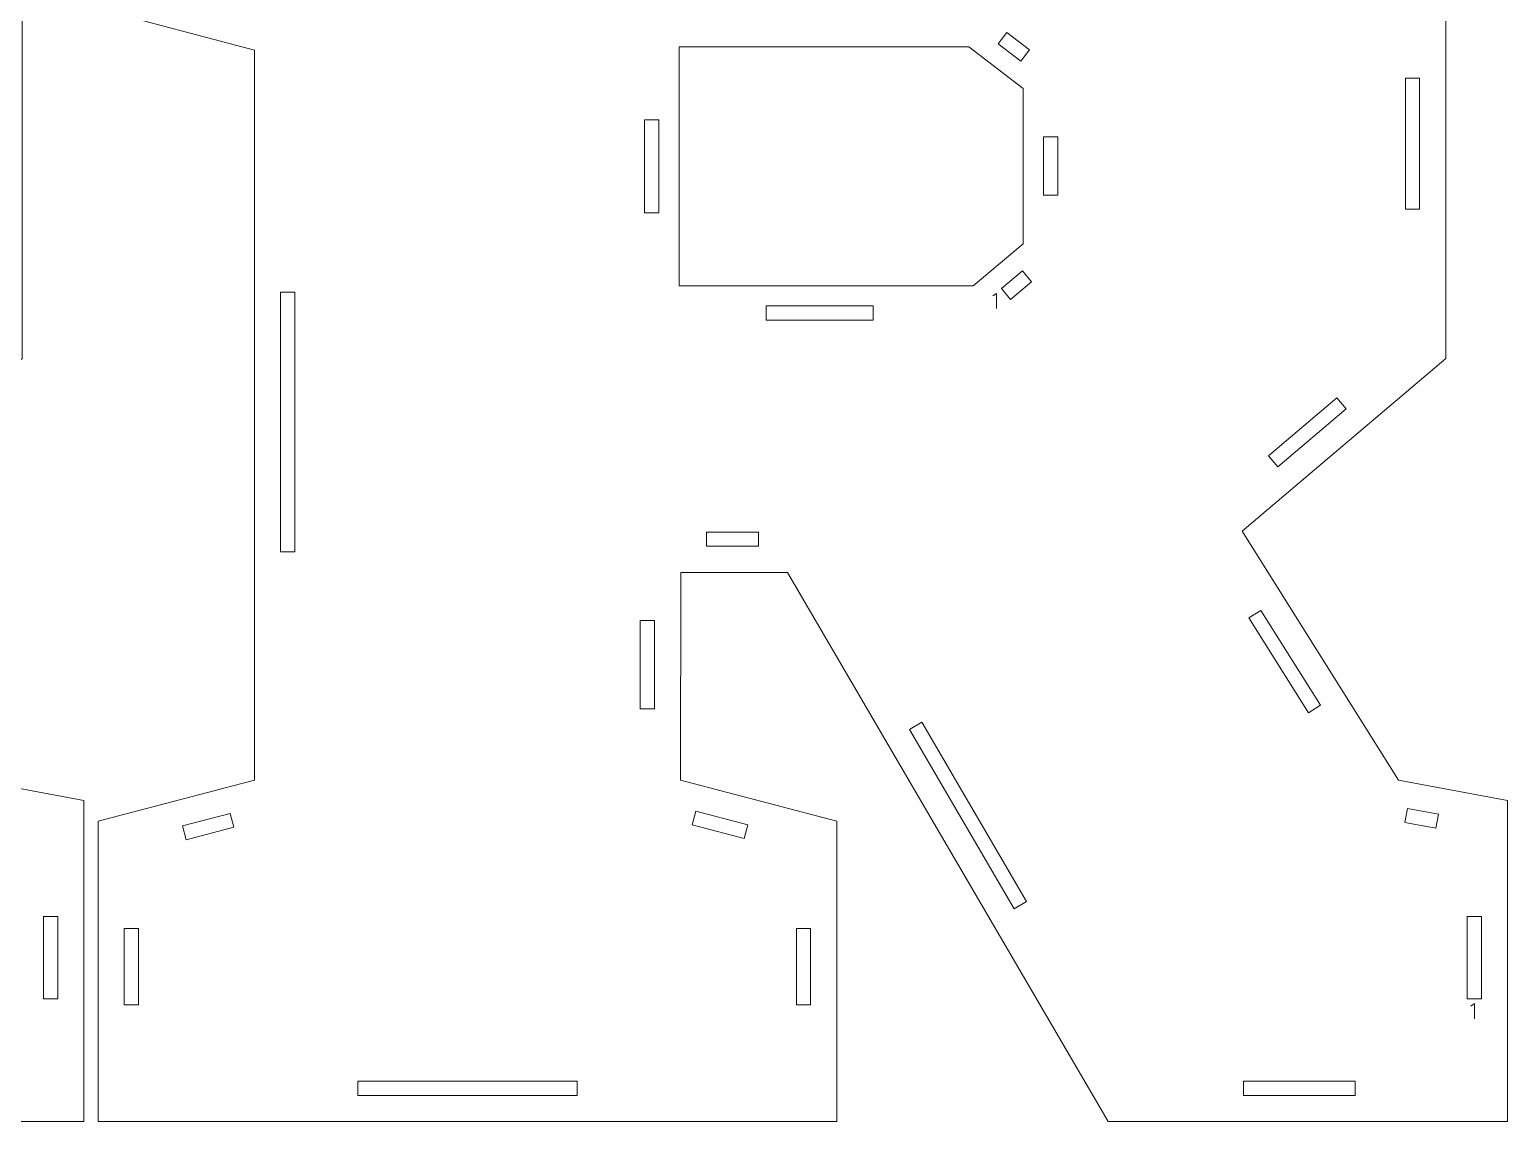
# Model space of a CAD drawing. Header units: centimetres. Extents: x -249 to 275, y -506 to 461.
# Drawn here: x 96.38 to 127.43, y 31.36 to 54.31 of the extents above; entities that cross this region are included whole.
import ezdxf

# ---------------------------------------------------------------- set-up
doc = ezdxf.new("R2010")
doc.units = ezdxf.units.CM
doc.header["$MEASUREMENT"] = 0
doc.layers.add('Capa 1', color=7, linetype='Continuous')

msp = doc.modelspace()

# ---------------------------------------------------------------- hatches: boundary and pattern name
at = {"layer": 'Capa 1', "true_color": 0x3e4095}
h = msp.add_hatch(color=175, dxfattribs=at)
edge = h.paths.add_edge_path()
edge.add_spline(control_points=[(116.69405, 48.76505), (116.69405, 48.76505), (116.61792, 48.71231), (116.61792, 48.71231), (116.61792, 48.71231), (116.69405, 48.76505), (116.69405, 48.76505), (116.69405, 48.76505), (116.69405, 48.44815), (116.69405, 48.44815), (116.69405, 48.44815), (116.69405, 48.76505), (116.69405, 48.76505)], knot_values=[0, 0, 0, 0, 0.25, 0.25, 0.25, 0.5, 0.5, 0.5, 0.75, 0.75, 0.75, 1, 1, 1, 1], degree=3, periodic=1)
h = msp.add_hatch(color=175, dxfattribs=at)
edge = h.paths.add_edge_path()
edge.add_spline(control_points=[(126.73538, 33.83733), (126.73538, 33.83733), (126.65925, 33.78459), (126.65925, 33.78459), (126.65925, 33.78459), (126.73538, 33.83733), (126.73538, 33.83733), (126.73538, 33.83733), (126.73538, 33.52043), (126.73538, 33.52043), (126.73538, 33.52043), (126.73538, 33.83733), (126.73538, 33.83733)], knot_values=[0, 0, 0, 0, 0.25, 0.25, 0.25, 0.5, 0.5, 0.5, 0.75, 0.75, 0.75, 1, 1, 1, 1], degree=3, periodic=1)

# ---------------------------------------------------------------- linework, layer by layer
at = {"layer": 'Capa 1', "color": 240, "lineweight": 9}
for points, knots in [([(97.51886, 31.36025), (97.51886, 31.36025), (89.13271, 31.36025), (89.13271, 31.36025), (89.13271, 31.36025), (82.38921, 42.90201), (82.38921, 42.90201), (82.38921, 42.90201), (80.14783, 42.90201), (80.14783, 42.90201), (80.14783, 42.90201), (80.14138, 38.53602), (80.14138, 38.53602), (80.14138, 38.53602), (83.42667, 37.67147), (83.42667, 37.67147), (83.42667, 37.67147), (83.42667, 31.36025), (83.42667, 31.36025), (83.42667, 31.36025), (67.90797, 31.36025), (67.90797, 31.36025), (67.90797, 31.36025), (67.90797, 37.67147), (67.90797, 37.67147), (67.90797, 37.67147), (71.19327, 38.53602), (71.19327, 38.53602), (71.19327, 38.53602), (71.19327, 53.88181), (71.19327, 53.88181), (71.19327, 53.88181), (67.90797, 54.74637), (67.90797, 54.74637), (67.90797, 54.74637), (67.90797, 61.36019), (67.90797, 61.36019), (67.90797, 61.36019), (90.38631, 61.36019), (90.38631, 61.36019), (90.38631, 61.36019), (96.22204, 56.43224), (96.22204, 56.43224), (96.22204, 56.43224), (96.22204, 47.39768), (96.22204, 47.39768), (96.22204, 47.39768), (91.94251, 43.76656), (91.94251, 43.76656), (91.94251, 43.76656), (95.2278, 38.53602), (95.2278, 38.53602), (95.2278, 38.53602), (97.51886, 38.10375), (97.51886, 38.10375), (97.51886, 38.10375), (97.51886, 31.36025), (97.51886, 31.36025)], [0, 0, 0, 0, 0.05263158, 0.05263158, 0.05263158, 0.10526316, 0.10526316, 0.10526316, 0.15789474, 0.15789474, 0.15789474, 0.21052632, 0.21052632, 0.21052632, 0.26315789, 0.26315789, 0.26315789, 0.31578947, 0.31578947, 0.31578947, 0.36842105, 0.36842105, 0.36842105, 0.42105263, 0.42105263, 0.42105263, 0.47368421, 0.47368421, 0.47368421, 0.52631579, 0.52631579, 0.52631579, 0.57894737, 0.57894737, 0.57894737, 0.63157895, 0.63157895, 0.63157895, 0.68421053, 0.68421053, 0.68421053, 0.73684211, 0.73684211, 0.73684211, 0.78947368, 0.78947368, 0.78947368, 0.84210526, 0.84210526, 0.84210526, 0.89473684, 0.89473684, 0.89473684, 0.94736842, 0.94736842, 0.94736842, 1, 1, 1, 1]), ([(127.42975, 31.36025), (127.42975, 31.36025), (119.0436, 31.36025), (119.0436, 31.36025), (119.0436, 31.36025), (112.3001, 42.90201), (112.3001, 42.90201), (112.3001, 42.90201), (110.05872, 42.90201), (110.05872, 42.90201), (110.05872, 42.90201), (110.05227, 38.53602), (110.05227, 38.53602), (110.05227, 38.53602), (113.33756, 37.67147), (113.33756, 37.67147), (113.33756, 37.67147), (113.33756, 31.36025), (113.33756, 31.36025), (113.33756, 31.36025), (97.81886, 31.36025), (97.81886, 31.36025), (97.81886, 31.36025), (97.81886, 37.67147), (97.81886, 37.67147), (97.81886, 37.67147), (101.10416, 38.53602), (101.10416, 38.53602), (101.10416, 38.53602), (101.10416, 53.88181), (101.10416, 53.88181), (101.10416, 53.88181), (97.81886, 54.74637), (97.81886, 54.74637), (97.81886, 54.74637), (97.81886, 61.36019), (97.81886, 61.36019), (97.81886, 61.36019), (120.2972, 61.36019), (120.2972, 61.36019), (120.2972, 61.36019), (126.13293, 56.43224), (126.13293, 56.43224), (126.13293, 56.43224), (126.13293, 47.39768), (126.13293, 47.39768), (126.13293, 47.39768), (121.8534, 43.76656), (121.8534, 43.76656), (121.8534, 43.76656), (125.13869, 38.53602), (125.13869, 38.53602), (125.13869, 38.53602), (127.42975, 38.10375), (127.42975, 38.10375), (127.42975, 38.10375), (127.42975, 31.36025), (127.42975, 31.36025)], [0, 0, 0, 0, 0.05263158, 0.05263158, 0.05263158, 0.10526316, 0.10526316, 0.10526316, 0.15789474, 0.15789474, 0.15789474, 0.21052632, 0.21052632, 0.21052632, 0.26315789, 0.26315789, 0.26315789, 0.31578947, 0.31578947, 0.31578947, 0.36842105, 0.36842105, 0.36842105, 0.42105263, 0.42105263, 0.42105263, 0.47368421, 0.47368421, 0.47368421, 0.52631579, 0.52631579, 0.52631579, 0.57894737, 0.57894737, 0.57894737, 0.63157895, 0.63157895, 0.63157895, 0.68421053, 0.68421053, 0.68421053, 0.73684211, 0.73684211, 0.73684211, 0.78947368, 0.78947368, 0.78947368, 0.84210526, 0.84210526, 0.84210526, 0.89473684, 0.89473684, 0.89473684, 0.94736842, 0.94736842, 0.94736842, 1, 1, 1, 1]), ([(116.73163, 54.01194), (116.73163, 54.01194), (117.20558, 53.64736), (117.20558, 53.64736), (117.20558, 53.64736), (117.38849, 53.88515), (117.38849, 53.88515), (117.38849, 53.88515), (116.91455, 54.24972), (116.91455, 54.24972), (116.91455, 54.24972), (116.73163, 54.01194), (116.73163, 54.01194)], [0, 0, 0, 0, 0.25, 0.25, 0.25, 0.5, 0.5, 0.5, 0.75, 0.75, 0.75, 1, 1, 1, 1]), ([(116.20043, 48.92666), (116.20043, 48.92666), (117.25526, 49.80568), (117.25526, 49.80568), (117.25526, 49.80568), (117.25526, 53.07389), (117.25526, 53.07389), (117.25526, 53.07389), (116.11339, 53.95225), (116.11339, 53.95225), (116.11339, 53.95225), (110.02506, 53.95225), (110.02506, 53.95225), (110.02506, 53.95225), (110.02506, 48.92666), (110.02506, 48.92666), (110.02506, 48.92666), (116.20043, 48.92666), (116.20043, 48.92666)], [0, 0, 0, 0, 0.16666667, 0.16666667, 0.16666667, 0.33333333, 0.33333333, 0.33333333, 0.5, 0.5, 0.5, 0.66666667, 0.66666667, 0.66666667, 0.83333333, 0.83333333, 0.83333333, 1, 1, 1, 1]), ([(125.2844, 53.28896), (125.2844, 53.28896), (125.2844, 50.53975), (125.2844, 50.53975), (125.2844, 50.53975), (125.5844, 50.53975), (125.5844, 50.53975), (125.5844, 50.53975), (125.5844, 53.28896), (125.5844, 53.28896), (125.5844, 53.28896), (125.2844, 53.28896), (125.2844, 53.28896)], [0, 0, 0, 0, 0.25, 0.25, 0.25, 0.5, 0.5, 0.5, 0.75, 0.75, 0.75, 1, 1, 1, 1]), ([(109.6008, 50.46044), (109.6008, 50.46044), (109.6008, 52.41847), (109.6008, 52.41847), (109.6008, 52.41847), (109.3008, 52.41847), (109.3008, 52.41847), (109.3008, 52.41847), (109.3008, 50.46044), (109.3008, 50.46044), (109.3008, 50.46044), (109.6008, 50.46044), (109.6008, 50.46044)], [0, 0, 0, 0, 0.25, 0.25, 0.25, 0.5, 0.5, 0.5, 0.75, 0.75, 0.75, 1, 1, 1, 1]), ([(117.67952, 52.05751), (117.67952, 52.05751), (117.67952, 50.83224), (117.67952, 50.83224), (117.67952, 50.83224), (117.97952, 50.83224), (117.97952, 50.83224), (117.97952, 50.83224), (117.97952, 52.05751), (117.97952, 52.05751), (117.97952, 52.05751), (117.67952, 52.05751), (117.67952, 52.05751)], [0, 0, 0, 0, 0.25, 0.25, 0.25, 0.5, 0.5, 0.5, 0.75, 0.75, 0.75, 1, 1, 1, 1]), ([(117.23769, 49.23877), (117.23769, 49.23877), (116.79586, 48.87059), (116.79586, 48.87059), (116.79586, 48.87059), (116.98791, 48.64012), (116.98791, 48.64012), (116.98791, 48.64012), (117.42974, 49.00831), (117.42974, 49.00831), (117.42974, 49.00831), (117.23769, 49.23877), (117.23769, 49.23877)], [0, 0, 0, 0, 0.25, 0.25, 0.25, 0.5, 0.5, 0.5, 0.75, 0.75, 0.75, 1, 1, 1, 1]), ([(101.95269, 43.33654), (101.95269, 43.33654), (101.95269, 48.79117), (101.95269, 48.79117), (101.95269, 48.79117), (101.65269, 48.79117), (101.65269, 48.79117), (101.65269, 48.79117), (101.65269, 43.33654), (101.65269, 43.33654), (101.65269, 43.33654), (101.95269, 43.33654), (101.95269, 43.33654)], [0, 0, 0, 0, 0.25, 0.25, 0.25, 0.5, 0.5, 0.5, 0.75, 0.75, 0.75, 1, 1, 1, 1]), ([(114.10295, 48.5024), (114.10295, 48.5024), (111.85188, 48.5024), (111.85188, 48.5024), (111.85188, 48.5024), (111.85188, 48.2024), (111.85188, 48.2024), (111.85188, 48.2024), (114.10295, 48.2024), (114.10295, 48.2024), (114.10295, 48.2024), (114.10295, 48.5024), (114.10295, 48.5024)], [0, 0, 0, 0, 0.25, 0.25, 0.25, 0.5, 0.5, 0.5, 0.75, 0.75, 0.75, 1, 1, 1, 1]), ([(123.84633, 46.57035), (123.84633, 46.57035), (122.40827, 45.35017), (122.40827, 45.35017), (122.40827, 45.35017), (122.60236, 45.12142), (122.60236, 45.12142), (122.60236, 45.12142), (124.04043, 46.3416), (124.04043, 46.3416), (124.04043, 46.3416), (123.84633, 46.57035), (123.84633, 46.57035)], [0, 0, 0, 0, 0.25, 0.25, 0.25, 0.5, 0.5, 0.5, 0.75, 0.75, 0.75, 1, 1, 1, 1]), ([(111.6952, 43.75054), (111.6952, 43.75054), (110.60332, 43.75054), (110.60332, 43.75054), (110.60332, 43.75054), (110.60332, 43.45054), (110.60332, 43.45054), (110.60332, 43.45054), (111.6952, 43.45054), (111.6952, 43.45054), (111.6952, 43.45054), (111.6952, 43.75054), (111.6952, 43.75054)], [0, 0, 0, 0, 0.25, 0.25, 0.25, 0.5, 0.5, 0.5, 0.75, 0.75, 0.75, 1, 1, 1, 1]), ([(121.99592, 41.94433), (121.99592, 41.94433), (123.24805, 39.9508), (123.24805, 39.9508), (123.24805, 39.9508), (123.5021, 40.11036), (123.5021, 40.11036), (123.5021, 40.11036), (122.24996, 42.1039), (122.24996, 42.1039), (122.24996, 42.1039), (121.99592, 41.94433), (121.99592, 41.94433)], [0, 0, 0, 0, 0.25, 0.25, 0.25, 0.5, 0.5, 0.5, 0.75, 0.75, 0.75, 1, 1, 1, 1]), ([(109.20869, 41.89115), (109.20869, 41.89115), (109.20595, 40.03177), (109.20595, 40.03177), (109.20595, 40.03177), (109.50595, 40.03133), (109.50595, 40.03133), (109.50595, 40.03133), (109.50869, 41.89071), (109.50869, 41.89071), (109.50869, 41.89071), (109.20869, 41.89115), (109.20869, 41.89115)], [0, 0, 0, 0, 0.25, 0.25, 0.25, 0.5, 0.5, 0.5, 0.75, 0.75, 0.75, 1, 1, 1, 1]), ([(117.3263, 35.98148), (117.3263, 35.98148), (115.12203, 39.75419), (115.12203, 39.75419), (115.12203, 39.75419), (114.863, 39.60284), (114.863, 39.60284), (114.863, 39.60284), (117.06728, 35.83014), (117.06728, 35.83014), (117.06728, 35.83014), (117.3263, 35.98148), (117.3263, 35.98148)], [0, 0, 0, 0, 0.25, 0.25, 0.25, 0.5, 0.5, 0.5, 0.75, 0.75, 0.75, 1, 1, 1, 1]), ([(125.27189, 37.64739), (125.27189, 37.64739), (125.92656, 37.52387), (125.92656, 37.52387), (125.92656, 37.52387), (125.98218, 37.81867), (125.98218, 37.81867), (125.98218, 37.81867), (125.32752, 37.94219), (125.32752, 37.94219), (125.32752, 37.94219), (125.27189, 37.64739), (125.27189, 37.64739)], [0, 0, 0, 0, 0.25, 0.25, 0.25, 0.5, 0.5, 0.5, 0.75, 0.75, 0.75, 1, 1, 1, 1]), ([(99.66897, 37.28092), (99.66897, 37.28092), (100.67054, 37.54449), (100.67054, 37.54449), (100.67054, 37.54449), (100.5942, 37.83462), (100.5942, 37.83462), (100.5942, 37.83462), (99.59262, 37.57104), (99.59262, 37.57104), (99.59262, 37.57104), (99.66897, 37.28092), (99.66897, 37.28092)], [0, 0, 0, 0, 0.25, 0.25, 0.25, 0.5, 0.5, 0.5, 0.75, 0.75, 0.75, 1, 1, 1, 1]), ([(110.29819, 37.59388), (110.29819, 37.59388), (111.39361, 37.30562), (111.39361, 37.30562), (111.39361, 37.30562), (111.46996, 37.59574), (111.46996, 37.59574), (111.46996, 37.59574), (110.37454, 37.88401), (110.37454, 37.88401), (110.37454, 37.88401), (110.29819, 37.59388), (110.29819, 37.59388)], [0, 0, 0, 0, 0.25, 0.25, 0.25, 0.5, 0.5, 0.5, 0.75, 0.75, 0.75, 1, 1, 1, 1]), ([(96.67033, 35.66983), (96.67033, 35.66983), (96.67033, 33.9393), (96.67033, 33.9393), (96.67033, 33.9393), (96.97033, 33.9393), (96.97033, 33.9393), (96.97033, 33.9393), (96.97033, 35.66983), (96.97033, 35.66983), (96.97033, 35.66983), (96.67033, 35.66983), (96.67033, 35.66983)], [0, 0, 0, 0, 0.25, 0.25, 0.25, 0.5, 0.5, 0.5, 0.75, 0.75, 0.75, 1, 1, 1, 1]), ([(98.66739, 33.81164), (98.66739, 33.81164), (98.66739, 35.41449), (98.66739, 35.41449), (98.66739, 35.41449), (98.36739, 35.41449), (98.36739, 35.41449), (98.36739, 35.41449), (98.36739, 33.81164), (98.36739, 33.81164), (98.36739, 33.81164), (98.66739, 33.81164), (98.66739, 33.81164)], [0, 0, 0, 0, 0.25, 0.25, 0.25, 0.5, 0.5, 0.5, 0.75, 0.75, 0.75, 1, 1, 1, 1]), ([(112.48903, 35.41449), (112.48903, 35.41449), (112.48903, 33.81164), (112.48903, 33.81164), (112.48903, 33.81164), (112.78903, 33.81164), (112.78903, 33.81164), (112.78903, 33.81164), (112.78903, 35.41449), (112.78903, 35.41449), (112.78903, 35.41449), (112.48903, 35.41449), (112.48903, 35.41449)], [0, 0, 0, 0, 0.25, 0.25, 0.25, 0.5, 0.5, 0.5, 0.75, 0.75, 0.75, 1, 1, 1, 1]), ([(126.58122, 35.66983), (126.58122, 35.66983), (126.58122, 33.9393), (126.58122, 33.9393), (126.58122, 33.9393), (126.88122, 33.9393), (126.88122, 33.9393), (126.88122, 33.9393), (126.88122, 35.66983), (126.88122, 35.66983), (126.88122, 35.66983), (126.58122, 35.66983), (126.58122, 35.66983)], [0, 0, 0, 0, 0.25, 0.25, 0.25, 0.5, 0.5, 0.5, 0.75, 0.75, 0.75, 1, 1, 1, 1]), ([(107.88182, 32.20878), (107.88182, 32.20878), (103.2746, 32.20878), (103.2746, 32.20878), (103.2746, 32.20878), (103.2746, 31.90878), (103.2746, 31.90878), (103.2746, 31.90878), (107.88182, 31.90878), (107.88182, 31.90878), (107.88182, 31.90878), (107.88182, 32.20878), (107.88182, 32.20878)], [0, 0, 0, 0, 0.25, 0.25, 0.25, 0.5, 0.5, 0.5, 0.75, 0.75, 0.75, 1, 1, 1, 1]), ([(124.23101, 32.20878), (124.23101, 32.20878), (121.88079, 32.20878), (121.88079, 32.20878), (121.88079, 32.20878), (121.88079, 31.90878), (121.88079, 31.90878), (121.88079, 31.90878), (124.23101, 31.90878), (124.23101, 31.90878), (124.23101, 31.90878), (124.23101, 32.20878), (124.23101, 32.20878)], [0, 0, 0, 0, 0.25, 0.25, 0.25, 0.5, 0.5, 0.5, 0.75, 0.75, 0.75, 1, 1, 1, 1])]:
    msp.add_open_spline(points, degree=3, knots=knots, dxfattribs=at)
at = {"layer": 'Capa 1', "color": 114, "lineweight": 9}
for points in [[(116.69405, 48.76505), (116.69405, 48.76505), (116.61792, 48.71231), (116.61792, 48.71231), (116.61792, 48.71231), (116.69405, 48.76505), (116.69405, 48.76505), (116.69405, 48.76505), (116.69405, 48.44815), (116.69405, 48.44815), (116.69405, 48.44815), (116.69405, 48.76505), (116.69405, 48.76505)], [(126.73538, 33.83733), (126.73538, 33.83733), (126.65925, 33.78459), (126.65925, 33.78459), (126.65925, 33.78459), (126.73538, 33.83733), (126.73538, 33.83733), (126.73538, 33.83733), (126.73538, 33.52043), (126.73538, 33.52043), (126.73538, 33.52043), (126.73538, 33.83733), (126.73538, 33.83733)]]:
    msp.add_open_spline(points, degree=3, knots=[0, 0, 0, 0, 0.25, 0.25, 0.25, 0.5, 0.5, 0.5, 0.75, 0.75, 0.75, 1, 1, 1, 1], dxfattribs=at)

doc.saveas('drawing.dxf')
